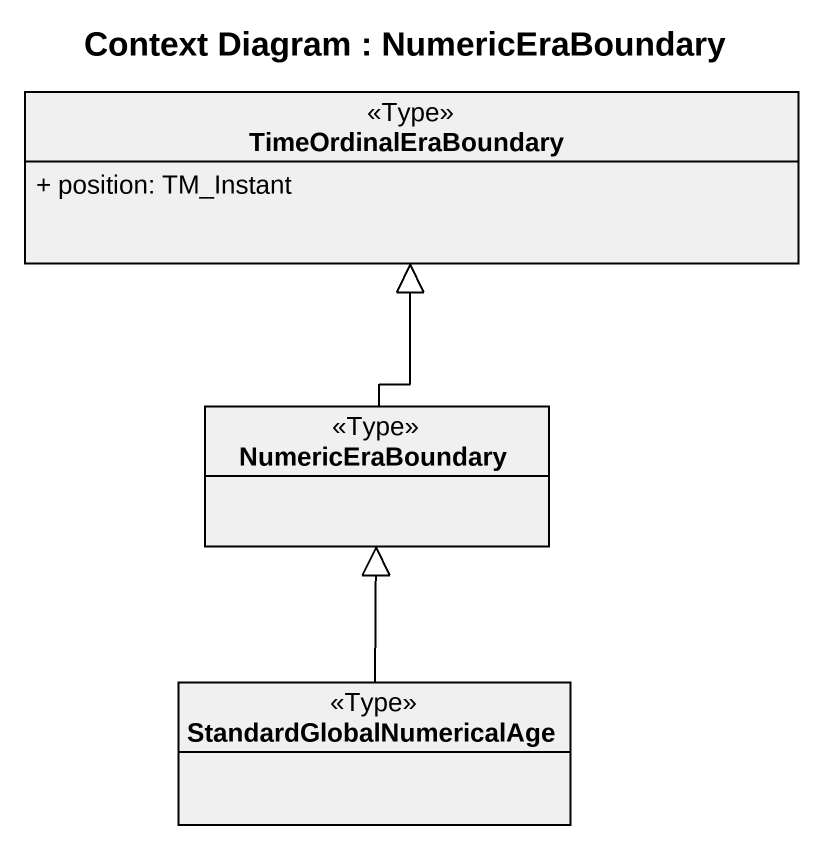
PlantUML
@startuml
title Context Diagram : NumericEraBoundary
hide circle
hide empty members
skinparam classAttributeIconSize 0
class TimeOrdinalEraBoundary <<Type>> #F0F0F0 {
  + position: TM_Instant
}
class NumericEraBoundary <<Type>> #F0F0F0
class StandardGlobalNumericalAge <<Type>> #F0F0F0
NumericEraBoundary -up-|> TimeOrdinalEraBoundary
StandardGlobalNumericalAge -up-|> NumericEraBoundary
@enduml
